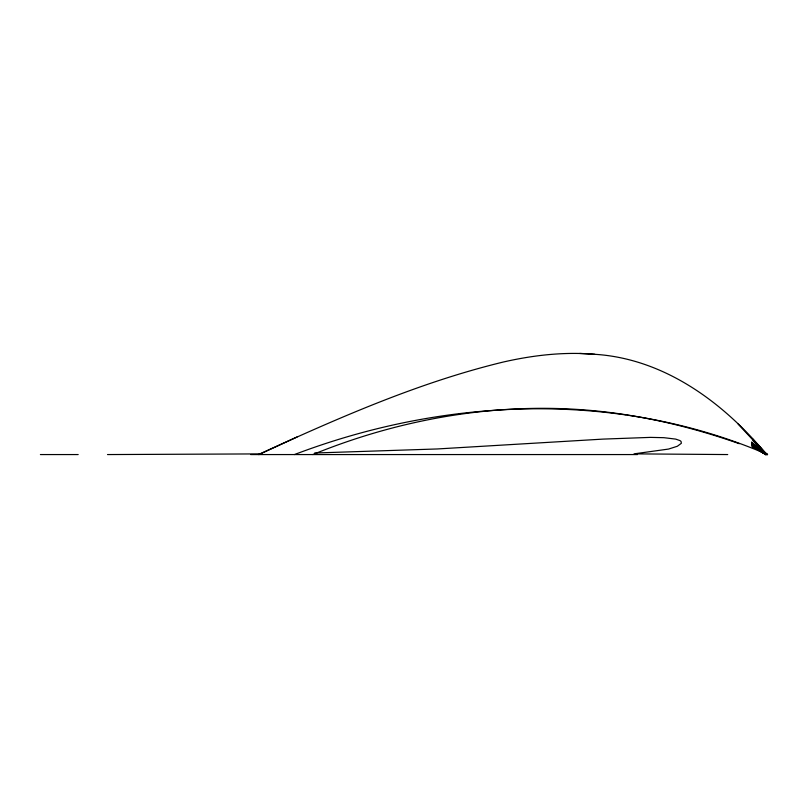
<?xml version="1.0" encoding="UTF-8"?>
<svg xmlns="http://www.w3.org/2000/svg" width="808" height="808" viewBox="0 0 808 808"><rect width="100%" height="100%" fill="white"/><g stroke="black" fill="none" stroke-linecap="round" stroke-linejoin="round"><path stroke-width="1.21" d="M258.984 454.561L297.102 436.946M258.378 454.561C337.774 418.291 418.241 382.588 503.374 362.014C533.219 355.217 564.014 351.652 594.617 354.288C664.105 358.56 723.584 402.556 766.64 454.561L752.571 439.299L766.853 454.561L756.288 443.915M312.777 454.561C411.343 414.322 520.463 398.192 626.018 414.767M294.455 454.561C445.248 397.213 617.807 389.951 767.6 454.561L765.62 454.561L751.713 444.339L765.691 454.561L751.642 442.047L765.62 454.561L751.652 443.188L765.63 454.561M314.585 453.015L437.391 448.955L602.95 439.108L650.48 437.381L663.893 437.684L675.7 439.108L679.952 440.582L681.053 441.441L681.356 443.299L677.346 446.258L668.559 449.066L634.028 453.864L727.715 454.561M260.762 453.904L107.504 454.561M40.4 454.561L78.184 454.561M250.692 454.561L637.542 454.561M579.76 353.439L594.84 354.308M627.25 414.989C665.408 420.998 702.879 430.846 739.29 443.703M766.014 454.561L752.006 446.551L765.822 454.561L751.824 445.491L765.691 454.561M762.661 450.955L767.428 454.561M762.55 450.955L767.257 454.561L758.318 446.632L767.065 454.561L755.45 443.026M738.138 424.059L766.418 454.561L752.369 438.694"/></g></svg>
